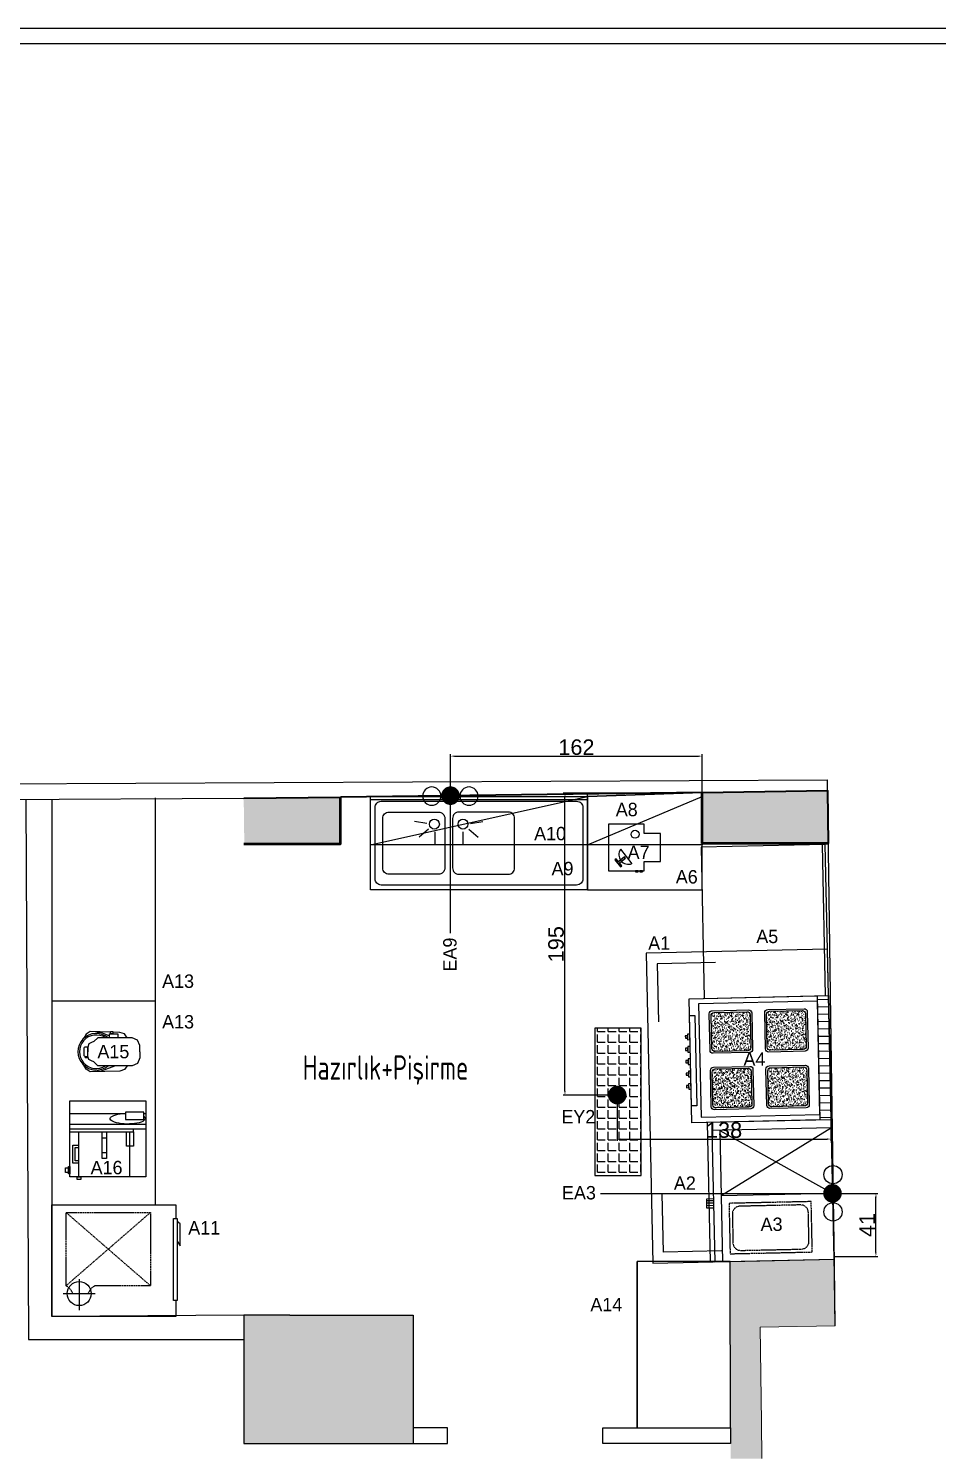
# Model space of a CAD drawing. Header units: millimetres. Extents: x 8884 to 18446, y 10737 to 16556.
# Drawn here: x 16864 to 17451, y 11664 to 12582 of the extents above; entities that cross this region are included whole.
import ezdxf

# ---------------------------------------------------------------- set-up
doc = ezdxf.new("R2010")
doc.units = ezdxf.units.MM
for name, pattern in [('DASHDOT', [25.4, 12.7, -6.35, 0, -6.35]), ('DASHED', [0.75, 0.5, -0.25]), ('DUZ', [0])]:
    doc.linetypes.add(name, pattern=pattern)
for name, color, linetype in [('CIHAZ', 2, 'Continuous'), ('S2000-002 Çizgi', 7, 'Continuous'), ('S2000-019 Su Tes İşaretler', 5, 'Continuous'), ('SIH', 4, 'Continuous'), ('SU', 152, 'Continuous'), ('wall', 4, 'Continuous')]:
    doc.layers.add(name, color=color, linetype=linetype)
for name, color, linetype, lineweight in [('Duvar', 1, 'Continuous', 15), ('guclendirme', 226, 'DUZ', 9), ('kolon', 212, 'Continuous', 50), ('Sel_Tezgah', 7, 'Continuous', 9), ('TRS-DVR-OZGN', 192, 'Continuous', 40), ('TRS-YAZI-MAHL', 20, 'Continuous', 13)]:
    doc.layers.add(name, color=color, linetype=linetype, lineweight=lineweight)
doc.styles.get("Standard").update_dxf_attribs({"font": 'arial.ttf'})
doc.styles.add('TAKSİM', font='GOTHIC.TTF', dxfattribs={"height": 20})
doc.styles.add('yazı_kck_50', font='isocpeur.ttf', dxfattribs={"width": 0.7, "height": 15})
doc.dimstyles.new('ISO-25', dxfattribs={"dimtxt": 10, "dimasz": 2.5, "dimexe": 1.25, "dimexo": 0.625, "dimtad": 1, "dimdec": 0, "dimtxsty": 'Standard', "dimcen": 2.5, "dimadec": 0, "dimazin": 0, "dimtfac": 1, "dimtdec": 0, "dimtmove": 0, "dimatfit": 3, "dimfxl": 1, "dimarcsym": 0})

# ---------------------------------------------------------------- blocks, each defined once
blk = doc.blocks.new('A$C734D7A9C')
at = {"layer": 'CIHAZ', "color": 1}
for p, q in [((14.73, 75.33), (14.73, 54.78)), ((24.09, 65.06), (3.98, 65.06))]:
    blk.add_line(p, q, dxfattribs=at)
at = {"layer": 'CIHAZ', "color": 5, "linetype": 'DASHED'}
for p, q in [((67.01, 73.52), (19.82, 19.15)), ((19.82, 73.52), (67.01, 19.15))]:
    blk.add_line(p, q, dxfattribs=at)
at = {"layer": 'CIHAZ', "color": 5}
for points in [[(63.2, 1.82), (10.36, 1.82), (10.36, 4.32), (63.2, 4.32)], [(61.2, 1.82), (48.6, 1.82), (45.6, 0), (59.6, 0)]]:
    blk.add_lwpolyline(points, close=True, dxfattribs=at)
at = {"layer": 'CIHAZ', "color": 1}
blk.add_circle((14.73, 65.06), 7.76, dxfattribs=at)
at = {"layer": 'S2000-002 Çizgi', "linetype": 'DASHED'}
for p, q in [((19.82, 73.52), (67.01, 73.52)), ((67.01, 73.52), (67.01, 19.15)), ((19.82, 19.15), (19.82, 54.92)), ((67.01, 19.15), (19.82, 19.15))]:
    blk.add_line(p, q, dxfattribs=at)
at = {"layer": 'S2000-002 Çizgi'}
blk.add_lwpolyline([(10.36, 2.81), (0, 2.81), (0, 82.81), (72, 82.81), (72, 2.81), (63.2, 2.81)], dxfattribs=at)
at = {"layer": 'S2000-002 Çizgi', "linetype": 'DASHED'}
for centre, radius, start, end in [((11.6, 78.09), 9.4, 291.20794, 330.95663), ((11, 49.89), 10.16, 29.6907, 66.77515)]:
    blk.add_arc(centre, radius, start, end, dxfattribs=at)
blk = doc.blocks.new('A$C73593CC2')
at = {"layer": 'S2000-002 Çizgi'}
for p, q in [((36.34, 42.76), (28.53, 43.87)), ((37.57, 38.95), (31.47, 33.94)), ((41.48, 37.29), (41.48, 29.4)), ((59.52, 37.29), (59.52, 29.4)), ((63.43, 38.95), (69.53, 33.94)), ((64.66, 42.76), (72.47, 43.87))]:
    blk.add_line(p, q, dxfattribs=at)
for points in [[(140, 58), (0, 58), (0, 60), (140, 60)], [(140, 0), (0, 0), (0, 60), (140, 60)]]:
    blk.add_lwpolyline(points, close=True, dxfattribs=at)
for points in [[(133, 3), (7, 3, -0.414214), (3, 7), (3, 53, -0.414214), (7, 57), (133, 57, -0.414214), (137, 53), (137, 7, -0.414214)], [(44, 10), (12, 10, -0.414214), (8, 14), (8, 46, -0.414214), (12, 50), (44, 50, -0.414214), (48, 46), (48, 14, -0.414214)], [(57, 10), (89, 10, 0.414214), (93, 14), (93, 46, 0.414214), (89, 50), (57, 50, 0.414214), (53, 46), (53, 14, 0.414214)]]:
    blk.add_lwpolyline(points, format="xyb", close=True, dxfattribs=at)
for centre in [(41.29, 42.26), (59.71, 42.26)]:
    blk.add_circle(centre, 3.19, dxfattribs=at)
blk = doc.blocks.new('A$C40CD3614')
at = {"layer": 'S2000-002 Çizgi'}
for points in [[(23, 24.65), (23, 30.65), (0, 30.65), (0, 0.65)], [(23, 6.65), (33.5, 6.65), (33.5, 24.65), (23, 24.65)], [(7.75, 14.58), (15.02, 5.28)], [(0, 0.65), (23, 0.65), (23, 6.65)], [(6.38, 6.55), (4.84, 8.5), (4.02, 7.84), (7.74, 3.14)], [(7.74, 3.14), (8.56, 3.79), (7.03, 5.73)]]:
    blk.add_lwpolyline(points, dxfattribs=at)
for points in [[(5.56, 5.9), (6.21, 5.08), (10.92, 8.8), (10.26, 9.62)], [(17.47, 0), (19.17, 0), (19.17, 0.65), (17.47, 0.65)], [(20.07, 0), (21.78, 0), (21.78, 0.65), (20.07, 0.65)]]:
    blk.add_lwpolyline(points, close=True, dxfattribs=at)
at = {"layer": 'S2000-002 Çizgi', "const_width": 0.321}
blk.add_lwpolyline([(9.18, 8.38, 1), (10.14, 8.38, 1)], format="xyb", close=True, dxfattribs=at)
at = {"layer": 'S2000-002 Çizgi'}
blk.add_circle((17.11, 24.27), 2.56, dxfattribs=at)
blk.add_arc((12.81, 11.05), 6.17, 145.08108, 291.56274, dxfattribs=at)
blk = doc.blocks.new('A$C00BB00F4')
at = {"layer": 'S2000-002 Çizgi'}
h = blk.add_hatch(dxfattribs=at)
h.set_pattern_fill('ANSI31', color=256, scale=1.5, angle=45, style=0)
h.set_pattern_definition([(90, (-4807.7595, -5227.5064), (-4.7625, 9e-16), [])])
h.paths.add_polyline_path([(0, 92.92), (0, 85.63), (80, 85.63), (80, 92.92)])
h = blk.add_hatch(dxfattribs=at)
h.set_pattern_fill('AR-CONC', color=256, scale=0.02, angle=45, style=0)
h.set_pattern_definition([(95, (-5282.1166, -5393.3305), (2.801893, 2.3510676), [0.381, -4.191]), (40, (-5282.1166, -5393.3305), (-3.2003578, 2.2035401), [0.3048, -3.3528]), (145.451, (-5281.883, -5393.1346), (-0.3984432, 4.5546047), [0.3238, -3.5618]), (91.1842, (-5282.835, -5392.612), (4.4282049, 3.2390683), [0.5715, -6.2865]), (141.6356, (-5282.466, -5392.342), (-0.141723, 6.8565286), [0.4857, -5.3427]), (36.184, (-5282.835, -5392.612), (-0.1417114, 6.8565277), [0.4572, -5.0292]), (66, (-5282.2962, -5392.4325), (3.590411, 0.6979054), [0.381, -4.191]), (11, (-5282.2962, -5392.4325), (-1.7307985, 3.4788239), [0.3048, -3.3528]), (116.4514, (-5281.997, -5392.3743), (1.8596008, 4.1767291), [0.3238, -3.5618]), (82.5, (-5282.1166, -5393.3305), (-1.15210938, 1.23946827), [0, -3.31216, 0, -3.4036, 0, -3.3655]), (52.5, (-5282.1166, -5393.3305), (-0.47179455, 2.36174), [0, -1.94056, 0, -3.23596, 0, -1.2827]), (12.5, (-5282.9176, -5394.1315), (1.99855726, 1.8365239), [0, -1.27, 0, -3.9624, 0, -5.2578]), (2.5, (-5283.2768, -5394.4907), (1.7352781, 2.45444786), [0, -1.651, 0, -2.63144, 0, -3.7338])])
h.paths.add_polyline_path([(9.21, 54.67, 0.414214), (11.21, 52.67), (32.36, 52.67, 0.414214), (34.36, 54.67), (34.36, 75.81, 0.414214), (32.36, 77.81), (11.21, 77.81, 0.414214), (9.21, 75.81)])
h = blk.add_hatch(dxfattribs=at)
h.set_pattern_fill('AR-CONC', color=256, scale=0.02, angle=45, style=0)
h.set_pattern_definition([(95, (-5245.688, -5393.3305), (2.801893, 2.3510676), [0.381, -4.191]), (40, (-5245.688, -5393.3305), (-3.2003578, 2.2035401), [0.3048, -3.3528]), (145.451, (-5245.4545, -5393.1346), (-0.3984432, 4.5546047), [0.3238, -3.5618]), (91.1842, (-5246.4064, -5392.612), (4.4282049, 3.2390683), [0.5715, -6.2865]), (141.6356, (-5246.0374, -5392.342), (-0.141723, 6.8565286), [0.4857, -5.3427]), (36.184, (-5246.4064, -5392.612), (-0.1417114, 6.8565277), [0.4572, -5.0292]), (66, (-5245.8676, -5392.4325), (3.590411, 0.6979054), [0.381, -4.191]), (11, (-5245.8676, -5392.4325), (-1.7307985, 3.4788239), [0.3048, -3.3528]), (116.4514, (-5245.5684, -5392.3743), (1.8596008, 4.1767291), [0.3238, -3.5618]), (82.5, (-5245.688, -5393.3305), (-1.15210938, 1.23946827), [0, -3.31216, 0, -3.4036, 0, -3.3655]), (52.5, (-5245.688, -5393.3305), (-0.47179455, 2.36174), [0, -1.94056, 0, -3.23596, 0, -1.2827]), (12.5, (-5246.489, -5394.1315), (1.99855726, 1.8365239), [0, -1.27, 0, -3.9624, 0, -5.2578]), (2.5, (-5246.8483, -5394.4907), (1.7352781, 2.45444786), [0, -1.651, 0, -2.63144, 0, -3.7338])])
h.paths.add_polyline_path([(45.64, 54.67, 0.414214), (47.64, 52.67), (68.79, 52.67, 0.414214), (70.79, 54.67), (70.79, 75.81, 0.414214), (68.79, 77.81), (47.64, 77.81, 0.414214), (45.64, 75.81)])
h = blk.add_hatch(dxfattribs=at)
h.set_pattern_fill('AR-CONC', color=256, scale=0.02, angle=45, style=0)
h.set_pattern_definition([(95, (-5282.1166, -5429.1367), (2.801893, 2.3510676), [0.381, -4.191]), (40, (-5282.1166, -5429.1367), (-3.2003578, 2.2035401), [0.3048, -3.3528]), (145.451, (-5281.883, -5428.9408), (-0.3984432, 4.5546047), [0.3238, -3.5618]), (91.1842, (-5282.835, -5428.4183), (4.4282049, 3.2390683), [0.5715, -6.2865]), (141.6356, (-5282.466, -5428.1484), (-0.141723, 6.8565286), [0.4857, -5.3427]), (36.184, (-5282.835, -5428.4183), (-0.1417114, 6.8565277), [0.4572, -5.0292]), (66, (-5282.2962, -5428.2387), (3.590411, 0.6979054), [0.381, -4.191]), (11, (-5282.2962, -5428.2387), (-1.7307985, 3.4788239), [0.3048, -3.3528]), (116.4514, (-5281.997, -5428.1806), (1.8596008, 4.1767291), [0.3238, -3.5618]), (82.5, (-5282.1166, -5429.1367), (-1.15210938, 1.23946827), [0, -3.31216, 0, -3.4036, 0, -3.3655]), (52.5, (-5282.1166, -5429.1367), (-0.47179455, 2.36174), [0, -1.94056, 0, -3.23596, 0, -1.2827]), (12.5, (-5282.9176, -5429.9378), (1.99855726, 1.8365239), [0, -1.27, 0, -3.9624, 0, -5.2578]), (2.5, (-5283.2768, -5430.297), (1.7352781, 2.45444786), [0, -1.651, 0, -2.63144, 0, -3.7338])])
h.paths.add_polyline_path([(9.21, 18.86, 0.414214), (11.21, 16.86), (32.36, 16.86, 0.414214), (34.36, 18.86), (34.36, 40, 0.414214), (32.36, 42), (11.21, 42, 0.414214), (9.21, 40)])
h = blk.add_hatch(dxfattribs=at)
h.set_pattern_fill('AR-CONC', color=256, scale=0.02, angle=45, style=0)
h.set_pattern_definition([(95, (-5245.688, -5429.1367), (2.801893, 2.3510676), [0.381, -4.191]), (40, (-5245.688, -5429.1367), (-3.2003578, 2.2035401), [0.3048, -3.3528]), (145.451, (-5245.4545, -5428.9408), (-0.3984432, 4.5546047), [0.3238, -3.5618]), (91.1842, (-5246.4064, -5428.4183), (4.4282049, 3.2390683), [0.5715, -6.2865]), (141.6356, (-5246.0374, -5428.1484), (-0.141723, 6.8565286), [0.4857, -5.3427]), (36.184, (-5246.4064, -5428.4183), (-0.1417114, 6.8565277), [0.4572, -5.0292]), (66, (-5245.8676, -5428.2387), (3.590411, 0.6979054), [0.381, -4.191]), (11, (-5245.8676, -5428.2387), (-1.7307985, 3.4788239), [0.3048, -3.3528]), (116.4514, (-5245.5684, -5428.1806), (1.8596008, 4.1767291), [0.3238, -3.5618]), (82.5, (-5245.688, -5429.1367), (-1.15210938, 1.23946827), [0, -3.31216, 0, -3.4036, 0, -3.3655]), (52.5, (-5245.688, -5429.1367), (-0.47179455, 2.36174), [0, -1.94056, 0, -3.23596, 0, -1.2827]), (12.5, (-5246.489, -5429.9378), (1.99855726, 1.8365239), [0, -1.27, 0, -3.9624, 0, -5.2578]), (2.5, (-5246.8483, -5430.297), (1.7352781, 2.45444786), [0, -1.651, 0, -2.63144, 0, -3.7338])])
h.paths.add_polyline_path([(45.64, 18.86, 0.414214), (47.64, 16.86), (68.79, 16.86, 0.414214), (70.79, 18.86), (70.79, 40, 0.414214), (68.79, 42), (47.64, 42, 0.414214), (45.64, 40)])
for points in [[(0, 92.92), (80, 92.92), (80, 2.92), (0, 2.92)], [(0, 85.63), (80, 85.63), (80, 2.92), (0, 2.92)], [(3.43, 9.04), (76.57, 9.04), (76.57, 85.63), (3.43, 85.63)], [(10.85, 6.34), (69.15, 6.34), (69.15, 2.92), (10.85, 2.92)], [(26.43, 2.92), (22.79, 2.92), (22.79, 1.46), (26.43, 1.46)], [(25.34, 1.46), (23.88, 1.46), (23.88, 0), (25.34, 0)], [(34.43, 2.92), (30.79, 2.92), (30.79, 1.46), (34.43, 1.46)], [(33.34, 1.46), (31.88, 1.46), (31.88, 0), (33.34, 0)], [(42.43, 2.92), (38.79, 2.92), (38.79, 1.46), (42.43, 1.46)], [(41.34, 1.46), (39.88, 1.46), (39.88, 0), (41.34, 0)], [(50.43, 2.92), (46.79, 2.92), (46.79, 1.46), (50.43, 1.46)], [(49.34, 1.46), (47.88, 1.46), (47.88, 0), (49.34, 0)], [(58.43, 2.92), (54.79, 2.92), (54.79, 1.46), (58.43, 1.46)], [(57.34, 1.46), (55.88, 1.46), (55.88, 0), (57.34, 0)]]:
    blk.add_lwpolyline(points, close=True, dxfattribs=at)
for points in [[(10.07, 78.95), (33.5, 78.95, -0.414214), (35.5, 76.95), (35.5, 53.52, -0.414214), (33.5, 51.52), (10.07, 51.52, -0.414214), (8.07, 53.52), (8.07, 76.95, -0.414214)], [(11.21, 77.81), (32.36, 77.81, -0.414214), (34.36, 75.81), (34.36, 54.67, -0.414214), (32.36, 52.67), (11.21, 52.67, -0.414214), (9.21, 54.67), (9.21, 75.81, -0.414214)], [(46.5, 78.95), (69.93, 78.95, -0.414214), (71.93, 76.95), (71.93, 53.52, -0.414214), (69.93, 51.52), (46.5, 51.52, -0.414214), (44.5, 53.52), (44.5, 76.95, -0.414214)], [(47.64, 77.81), (68.79, 77.81, -0.414214), (70.79, 75.81), (70.79, 54.67, -0.414214), (68.79, 52.67), (47.64, 52.67, -0.414214), (45.64, 54.67), (45.64, 75.81, -0.414214)], [(10.07, 43.15), (33.5, 43.15, -0.414214), (35.5, 41.15), (35.5, 17.72, -0.414214), (33.5, 15.72), (10.07, 15.72, -0.414214), (8.07, 17.72), (8.07, 41.15, -0.414214)], [(11.21, 42), (32.36, 42, -0.414214), (34.36, 40), (34.36, 18.86, -0.414214), (32.36, 16.86), (11.21, 16.86, -0.414214), (9.21, 18.86), (9.21, 40, -0.414214)], [(46.5, 43.15), (69.93, 43.15, -0.414214), (71.93, 41.15), (71.93, 17.72, -0.414214), (69.93, 15.72), (46.5, 15.72, -0.414214), (44.5, 17.72), (44.5, 41.15, -0.414214)], [(47.64, 42), (68.79, 42, -0.414214), (70.79, 40), (70.79, 18.86, -0.414214), (68.79, 16.86), (47.64, 16.86, -0.414214), (45.64, 18.86), (45.64, 40, -0.414214)]]:
    blk.add_lwpolyline(points, format="xyb", close=True, dxfattribs=at)
blk = doc.blocks.new('A$C6B106424')
at = {"layer": 'S2000-002 Çizgi'}
h = blk.add_hatch(dxfattribs=at)
h.set_pattern_fill('LINE', color=256, scale=0.5, angle=90, style=0)
h.set_pattern_definition([(90, (-1215.703, -3768.8105), (-1.5875, 1e-16), [])])
h.paths.add_polyline_path([(50.06, 4.26), (43.91, 4.26), (43.91, 0), (50.06, 0)])
for p, q in [((0, 9.26), (42.35, 81.36)), ((0, 81.36), (42.2, 9.26)), ((42.2, 81.36), (42.2, 9.26)), ((0, 9.26), (84.7, 9.26))]:
    blk.add_line(p, q, dxfattribs=at)
for points in [[(0, 4.26), (84.7, 4.26), (84.7, 81.36), (0, 81.36)], [(50.06, 0), (43.91, 0), (43.91, 4.26), (50.06, 4.26)]]:
    blk.add_lwpolyline(points, close=True, dxfattribs=at)
at = {"layer": 'S2000-002 Çizgi', "linetype": 'DASHED'}
blk.add_lwpolyline([(47.2, 67.26), (47.2, 14.26), (79.7, 14.26), (79.7, 67.26)], close=True, dxfattribs=at)
blk.add_lwpolyline([(49.2, 60.26), (49.2, 21.26, 0.414214), (54.2, 16.26), (72.7, 16.26, 0.414214), (77.7, 21.26), (77.7, 60.26, 0.414214), (72.7, 65.26), (54.2, 65.26, 0.414214)], format="xyb", close=True, dxfattribs=at)
blk = doc.blocks.new('A$C074C243F')
at = {"layer": 'S2000-002 Çizgi'}
for p, q in [((0, 51.99), (49, 51.99)), ((0, 2.99), (0, 51.99)), ((8.2, 50.55), (8.2, 51.99)), ((15, 2.99), (15, 51.99)), ((18, 2.99), (18, 51.99)), ((49, 51.99), (49, 2.99)), ((8.2, 2.99), (8.2, 38.76)), ((20, 44.05), (18, 44.05)), ((20, 2.99), (20, 44.05)), ((23.76, 23.65), (23.76, 26.53)), ((33.4, 23.65), (33.4, 26.53)), ((49, 2.99), (0, 2.99)), ((28.7, 4.79), (28.7, 8.79)), ((40.3, 4.79), (28.7, 4.79)), ((30.2, 6.29), (30.2, 8.79)), ((38.8, 6.29), (30.2, 6.29)), ((38.8, 8.79), (38.8, 6.29)), ((40.3, 8.79), (40.3, 4.79))]:
    blk.add_line(p, q, dxfattribs=at)
for points in [[(12.02, 38.76), (12.02, 50.55), (7.42, 50.55), (7.42, 38.76)], [(20, 39.42), (20, 44.05), (29.2, 44.05), (29.2, 39.42)], [(20, 8.79), (20, 41.36), (49, 41.36), (49, 8.79)], [(20, 23.65), (20, 26.53), (37.15, 26.53), (37.15, 23.65)], [(49, 7.57), (49, 10.01), (50.74, 10.01), (50.74, 7.57)], [(46.98, 2.99), (46.98, 2.06), (42.35, 2.06), (42.35, 2.99)], [(46.2, 2.06), (46.2, 0), (43.13, 0), (43.13, 2.06)]]:
    blk.add_lwpolyline(points, close=True, dxfattribs=at)
at = {"layer": 'S2000-002 Çizgi', "extrusion": (0, 0, -1)}
blk.add_ellipse((11.52, 40.17), major_axis=(0, -11.26), ratio=0.305663, start_param=2.742076, end_param=7.728163, dxfattribs=at)
blk = doc.blocks.new('A$C016F02F0')
at = {"layer": 'S2000-002 Çizgi', "ltscale": 0.6}
for points in [[(13.02, 39.91), (9.02, 39.91), (5.48, 38.45), (4.02, 34.91), (4.02, 31.71), (1.56, 29.98), (0.53, 27.16), (0.42, 22.51)], [(13.02, 39.91), (17.02, 39.91), (20.55, 38.45), (22.02, 34.91), (22.02, 31.71), (24.47, 29.98), (25.5, 27.16), (25.96, 7.98), (24.36, 5.3), (21.7, 3.81)], [(4.02, 31.71), (4.02, 12.83), (6.52, 10.33), (7.17, 8.88), (7.9, 7.12), (10.02, 6.38), (13.02, 6.38)], [(22.02, 31.71), (22.02, 12.83), (19.52, 10.33), (18.86, 8.88), (18.13, 7.12), (16.01, 6.38), (13.02, 6.38)], [(0.38, 21), (0.07, 7.98), (1.68, 5.3), (4.33, 3.81)], [(1.24, 12.58), (0.39, 12.58), (0.39, 14.61), (2.66, 20.43)], [(24.79, 12.58), (25.64, 12.58), (25.64, 14.61), (22.02, 23.93)]]:
    blk.add_lwpolyline(points, dxfattribs=at)
for points in [[(1.42, 21), (0, 21), (0, 22.51), (1.42, 22.51)], [(4.02, 20.43), (1.42, 20.43), (1.42, 25.78), (4.02, 25.78)], [(16.82, 5.37), (16.01, 5.37), (16.01, 5.58), (16.82, 5.58)], [(17.04, 4.74), (16.82, 4.74), (16.82, 6), (17.04, 6)]]:
    blk.add_lwpolyline(points, close=True, dxfattribs=at)
blk.add_lwpolyline([(16.01, 6.38), (10.02, 6.38), (10.02, 4.78, 0.414214), (11.02, 3.78), (15.01, 3.78, 0.414214), (16.01, 4.78)], format="xyb", close=True, dxfattribs=at)
for radius, start, end in [(11.8, 139.70386, 40.29614), (10.8, 146.44269, 33.55731)]:
    blk.add_arc((13.02, 11.8), radius, start, end, dxfattribs=at)
blk = doc.blocks.new('A$C7E7D3E18')
at = {"layer": 'SIH', "linetype": 'Continuous', "const_width": 6}
blk.add_lwpolyline([(3, 6, 1), (9, 6, 1)], format="xyb", close=True, dxfattribs=at)
blk = doc.blocks.new('A$C6E87713E')
at = {"layer": 'S2000-019 Su Tes İşaretler'}
for centre in [(5.89, 6.3), (29.89, 6.3)]:
    blk.add_circle(centre, 5.89, dxfattribs=at)
blk.add_blockref('A$C7E7D3E18', (11.95, 0))
blk = doc.blocks.new('*D35')
at = {"color": 0, "lineweight": -2, "transparency": 16777216}
for p, q in [((17244.07, 11893.37), (17244.07, 11864.42)), ((17381.86, 11887.52), (17381.86, 11864.42)), ((17246.57, 11865.67), (17379.36, 11865.67))]:
    blk.add_line(p, q, dxfattribs=at)
at = {"color": 0, "transparency": 16777216}
for points in [[(17246.57, 11866.08), (17246.57, 11865.25), (17244.07, 11865.67)], [(17379.36, 11866.08), (17379.36, 11865.25), (17381.86, 11865.67)]]:
    blk.add_solid(points, dxfattribs=at)
at = {"layer": 'Defpoints', "color": 0, "transparency": 16777216}
for p in [(17244.07, 11893.99), (17381.86, 11888.15, 33.18), (17381.86, 11865.67)]:
    blk.add_point(p, dxfattribs=at)
at = {"color": 0, "transparency": 16777216, "insert": (17312.96, 11871.4), "char_height": 10, "attachment_point": 5}
blk.add_mtext('138', dxfattribs=at)
blk = doc.blocks.new('*D36')
at = {"color": 0, "lineweight": -2, "transparency": 16777216}
for p, q in [((17256.18, 12088.61), (17209.13, 12088.61)), ((17210.38, 11896.49), (17210.38, 12086.11)), ((17243.45, 11893.99), (17209.13, 11893.99))]:
    blk.add_line(p, q, dxfattribs=at)
at = {"color": 0, "transparency": 16777216}
for points in [[(17209.96, 12086.11), (17210.8, 12086.11), (17210.38, 12088.61)], [(17209.96, 11896.49), (17210.8, 11896.49), (17210.38, 11893.99)]]:
    blk.add_solid(points, dxfattribs=at)
at = {"layer": 'Defpoints', "color": 0, "transparency": 16777216}
for p in [(17210.38, 12088.61), (17256.81, 12088.61, 33.18), (17244.07, 11893.99)]:
    blk.add_point(p, dxfattribs=at)
at = {"color": 0, "transparency": 16777216, "insert": (17204.65, 11991.3), "char_height": 10, "attachment_point": 5, "rotation": 90}
blk.add_mtext('195', dxfattribs=at)
blk = doc.blocks.new('*D37')
at = {"color": 0, "lineweight": -2, "transparency": 16777216}
for p, q in [((17136.57, 12087.69), (17136.57, 12113.79)), ((17139.07, 12112.54), (17296.4, 12112.54)), ((17298.9, 12089.76), (17298.9, 12113.79))]:
    blk.add_line(p, q, dxfattribs=at)
at = {"color": 0, "transparency": 16777216}
for points in [[(17139.07, 12112.96), (17139.07, 12112.12), (17136.57, 12112.54)], [(17296.4, 12112.96), (17296.4, 12112.12), (17298.9, 12112.54)]]:
    blk.add_solid(points, dxfattribs=at)
at = {"layer": 'Defpoints', "color": 0, "transparency": 16777216}
for p in [(17298.9, 12112.54), (17136.57, 12087.06, 33.18), (17298.9, 12089.14, 33.18)]:
    blk.add_point(p, dxfattribs=at)
at = {"color": 0, "transparency": 16777216, "insert": (17217.74, 12118.27), "char_height": 10, "attachment_point": 5}
blk.add_mtext('162', dxfattribs=at)
blk = doc.blocks.new('*D43')
at = {"color": 0, "lineweight": -2, "transparency": 16777216}
for p, q in [((17383.48, 11830.66), (17412.09, 11830.66)), ((17410.84, 11792.44), (17410.84, 11828.16)), ((17384.62, 11789.94), (17412.09, 11789.94))]:
    blk.add_line(p, q, dxfattribs=at)
at = {"color": 0, "transparency": 16777216}
for points in [[(17410.43, 11828.16), (17411.26, 11828.16), (17410.84, 11830.66)], [(17410.43, 11792.44), (17411.26, 11792.44), (17410.84, 11789.94)]]:
    blk.add_solid(points, dxfattribs=at)
at = {"layer": 'Defpoints', "color": 0, "transparency": 16777216}
for p in [(17382.85, 11830.66, 33.18), (17410.84, 11830.66), (17383.99, 11789.94, 33.18)]:
    blk.add_point(p, dxfattribs=at)
at = {"color": 0, "transparency": 16777216, "insert": (17405.2, 11810.3), "char_height": 10, "attachment_point": 5, "rotation": 90}
blk.add_mtext('41', dxfattribs=at)

msp = doc.modelspace()

# ---------------------------------------------------------------- hatches: boundary and pattern name
msp.add_hatch(color=226).paths.add_polyline_path([(17003.42, 12073.4), (17065.64, 12073.71), (17065.64, 12086.17), (17003.26, 12085.4)])
h = msp.add_hatch()
h.set_pattern_fill('ANGLE', color=256, angle=360)
h.set_pattern_definition([(360, (14933.234, 6130.478), (-1e-14, 6.985), [5.08, -1.905]), (90, (14933.234, 6130.478), (-6.985, -1e-14), [5.08, -1.905])])
h.paths.add_polyline_path([(17229.53, 11842.15), (17259.53, 11842.15), (17259.53, 11937.15), (17229.53, 11937.15)])
at = {"layer": 'guclendirme'}
for points in [[(17003.26, 12085.4), (17003.64, 12056.23), (17065.64, 12055.92), (17065.64, 12086.17)], [(17298.9, 12089.14), (17298.9, 12056.15), (17380.1, 12056.15), (17379.6, 12090.32)], [(17384.08, 11784.06), (17384.02, 11788.17), (17316.94, 11786.71), (17317.09, 11669.61), (17317.09, 11659.61), (17337.39, 11659.61), (17337.05, 11683.16), (17336.15, 11744.49), (17384.65, 11745.2)]]:
    msp.add_hatch(color=226, dxfattribs=at).paths.add_polyline_path(points)
h = msp.add_hatch(color=226, dxfattribs=at)
h.paths.add_polyline_path([(17112.42, 11752.03), (17033.02, 11752.03), (17003.26, 11752.03), (17003.26, 11669.39), (17033.02, 11669.39), (17112.42, 11669.39)])
h.paths.add_polyline_path([(16714.31, 11792.03), (16633.69, 11792.82), (16633.87, 11669.18), (16714.31, 11669.39)])

# ---------------------------------------------------------------- linework, layer by layer
for p, q in [((16498.87, 12092.89, 33.18), (17379.6, 12097.21, 33.18)), ((17384.65, 11745.2, 33.18), (17379.6, 12097.21, 33.18)), ((17379.6, 12090.16, 33.18), (17379.6, 12097.21, 33.18)), ((16513.87, 12083, 33.18), (17003.26, 12085.4, 33.18)), ((16862.82, 12084.37, 33.18), (16864.52, 11736.37, 33.18)), ((16879.45, 12084.8, 33.18), (16879.45, 11751.37, 33.18)), ((16934.67, 12084.72, 33.18), (16934.67, 12084.77, 33.18)), ((16946.08, 12085.71, 33.18), (16946.08, 11823.3, 33.18)), ((16991.26, 12085.4, 33.18), (16991.26, 12085.34, 33.18)), ((17084.9, 12055.44, 33.18), (17224.9, 12086.44, 33.18)), ((17224.9, 12026.44, 33.18), (17224.9, 12088.29, 33.18)), ((17224.9, 12055.44, 33.18), (17298.9, 12086.44, 33.18)), ((17376.22, 12055.59, 33.18), (17378.17, 11958.09, 33.18)), ((16946.08, 11954.5, 33.18), (16879.45, 11954.5, 33.18)), ((17256.94, 11679.39, 33.18), (17256.94, 11786.71, 33.18)), ((17003.26, 11752.03, 33.18), (16879.45, 11751.37, 33.18)), ((16864.52, 11736.37, 33.18), (17003.26, 11736.37, 33.18)), ((17134.68, 11679.39, 33.18), (17112.42, 11679.39, 33.18)), ((17134.68, 11669.39, 33.18), (17134.68, 11679.39, 33.18)), ((17234.68, 11679.39, 33.18), (17317.09, 11679.39, 33.18)), ((17234.68, 11669.39, 33.18), (17234.68, 11679.39, 33.18)), ((17317.09, 11679.39, 33.18), (17317.09, 11669.39, 33.18)), ((17112.42, 11669.39, 33.18), (17134.68, 11669.39, 33.18)), ((17317.09, 11669.39, 33.18), (17234.68, 11669.39, 33.18))]:
    msp.add_line(p, q)
for points in [[(15495, 10737.36), (18445.65, 10737.36), (18445.65, 12581.69), (15495, 12581.69)], [(15505, 10747.36), (18435.65, 10747.36), (18435.65, 12571.69), (15505, 12571.69)]]:
    msp.add_lwpolyline(points, close=True)
at = {"elevation": 33.18}
for points in [[(17224.9, 12055.44), (17084.9, 12055.44), (17084.9, 12086.44), (17224.9, 12086.44)], [(17224.9, 12026.44), (17298.9, 12026.44), (17298.9, 12089.14), (17224.9, 12086.44)], [(17224.9, 12086.44), (17298.9, 12089.14), (17298.9, 12055.44), (17224.9, 12055.44)], [(17300.19, 11956.39), (17380.17, 11958.13), (17378.22, 12055.59), (17298.23, 12053.85)], [(17267.06, 11785.63), (17384.03, 11788.17), (17379.68, 11988.13), (17262.71, 11985.58)], [(17259.53, 11937.15), (17229.53, 11937.15), (17229.53, 11842.15), (17259.53, 11842.15)], [(17304.05, 11786.43), (17384.03, 11788.17), (17382.07, 11878.15), (17302.09, 11876.41)], [(17256.94, 11679.39), (17317.09, 11679.39), (17316.94, 11786.71), (17256.94, 11786.71)]]:
    msp.add_lwpolyline(points, close=True, dxfattribs=at)
for points in [[(17298.9, 12089.14), (17379.6, 12090.32), (17380.1, 12056.15), (17298.9, 12056.15), (17298.9, 12089.14)], [(17307.35, 11979.55), (17269.86, 11978.74), (17270.68, 11941.25)], [(17311.39, 11793.59), (17273.9, 11792.78), (17273.09, 11830.27)], [(17033.02, 11752.03), (17003.26, 11752.03), (17003.26, 11669.39), (17112.42, 11669.39)], [(17033.02, 11752.03), (17112.42, 11752.03), (17112.42, 11669.39)]]:
    msp.add_lwpolyline(points, dxfattribs=at)
at = {"layer": 'Duvar'}
for p, q in [((17379.6, 12090.32, 33.18), (17065.82, 12086.19, 33.18)), ((17384.08, 11784.06, 33.18), (17379.6, 12090.16, 33.18)), ((17384.08, 11784.06, 33.18), (17384.65, 11745.2, 33.18)), ((17336.15, 11744.49, 33.18), (17384.65, 11745.2, 33.18)), ((17337.05, 11683.16, 33.18), (17336.15, 11744.49, 33.18)), ((17337.39, 11659.61, 33.18), (17337.05, 11683.16, 33.18))]:
    msp.add_line(p, q, dxfattribs=at)
at = {"layer": 'Duvar', "elevation": 33.18}
for points in [[(17380.1, 12056.15), (17384.08, 11784.06)], [(17384.08, 11784.06), (17384.65, 11745.2)], [(17336.15, 11744.49), (17384.65, 11745.2)], [(17337.05, 11683.16), (17336.15, 11744.49)], [(17337.39, 11659.61), (17337.05, 11683.16)]]:
    msp.add_lwpolyline(points, dxfattribs=at)
at = {"layer": 'kolon', "lineweight": 40}
msp.add_line((17003.26, 12085.4, 33.18), (17065.64, 12086.17, 33.18), dxfattribs=at)
at = {"layer": 'kolon'}
for p, q in [((17065.64, 12055.92, 33.18), (17065.64, 12086.17, 33.18)), ((17298.9, 12056.15, 33.18), (17298.9, 12089.14, 33.18)), ((17003.26, 12055.92, 33.18), (17065.64, 12055.92, 33.18)), ((17380.1, 12056.15, 33.18), (17298.9, 12056.15, 33.18))]:
    msp.add_line(p, q, dxfattribs=at)
at = {"layer": 'kolon', "lineweight": 40, "elevation": 33.18}
for points in [[(17003.26, 12085.4), (17065.64, 12086.17)], [(17298.9, 12089.14), (17379.6, 12090.32), (17380.1, 12056.15)]]:
    msp.add_lwpolyline(points, dxfattribs=at)
at = {"layer": 'kolon', "elevation": 33.18}
msp.add_lwpolyline([(17003.64, 12055.92), (17065.64, 12055.92), (17065.64, 12086.17)], dxfattribs=at)
at = {"layer": 'Sel_Tezgah'}
msp.add_line((17305.8, 12089.23, 33.18), (17207.81, 12087.99, 33.18), dxfattribs=at)
at = {"layer": 'SU'}
for p, q in [((17136.57, 11998.35, 33.18), (17136.57, 12087.06, 33.18)), ((17233.28, 11830.66, 33.18), (17382.85, 11830.66, 33.18))]:
    msp.add_line(p, q, dxfattribs=at)
at = {"layer": 'TRS-DVR-OZGN', "elevation": 33.18}
msp.add_lwpolyline([(17298.9, 12089.14), (17065.82, 12086.19)], dxfattribs=at)

# ---------------------------------------------------------------- block references
msp.add_blockref('A$C73593CC2', (17084.9, 12026.44, 33.18))
at = {"rotation": 270}
msp.add_blockref('A$C7E7D3E18', (17238.07, 11899.99), dxfattribs=at)
at = {"layer": 'S2000-002 Çizgi'}
msp.add_blockref('A$C40CD3614', (17238.48, 12037.93, 33.18), dxfattribs=at)
for name, p, rotation in [('A$C00BB00F4', (17287.44, 11956.11, 33.18), 271.2455420232683), ('A$C016F02F0', (16896.34, 11934.98, 33.18), 270), ('A$C074C243F', (16888.26, 11890.32, 33.18), 270), ('A$C6B106424', (17300.85, 11871.08, 33.18), 271.2455420232683), ('A$C734D7A9C', (16962.26, 11751.3, 33.18), 90)]:
    msp.add_blockref(name, p, dxfattribs=dict(at, rotation=rotation))
at = {"layer": 'wall', "color": 0, "linetype": 'DASHDOT', "xscale": -1, "rotation": 180}
msp.add_blockref('A$C6E87713E', (17118.62, 12093.06, 33.18), dxfattribs=at)
at = {"layer": 'wall', "color": 0, "linetype": 'DASHDOT', "rotation": 270}
msp.add_blockref('A$C6E87713E', (17376.85, 11848.61, 33.18), dxfattribs=at)

# ---------------------------------------------------------------- texts
at = {"style": 'TAKSİM'}
for s, p in [('A8', (17243.12, 12073.81, 33.18)), ('A10', (17190.5, 12058.3, 33.18)), ('A7', (17250.77, 12046.2, 33.18)), ('A9', (17201.73, 12035.73, -15.05)), ('A6', (17281.82, 12030.43, -15.05)), ('A1', (17264.03, 11987.7, -15.05)), ('A5', (17333.74, 11991.99, -15.05)), ('A13', (16950.67, 11963.13, -48.23)), ('A13', (16950.67, 11936.96, -48.23)), ('A15', (16908.95, 11917.75, -15.05)), ('A4', (17325.45, 11912.92, -15.05)), ('A16', (16904.56, 11842.98, -15.05)), ('A2', (17280.59, 11832.94, -15.05)), ('A11', (16967.49, 11804.13, -15.05)), ('A3', (17336.51, 11806.42, -15.05)), ('A14', (17226.76, 11754.64, -15.05))]:
    msp.add_text(s, height=8.64, dxfattribs=at).set_placement(p)
at = {"layer": 'SU', "style": 'TAKSİM'}
msp.add_text('EA9', height=8.64, rotation=90, dxfattribs=at).set_placement((17140.49, 11973.7, 33.18))
for s, p in [('EY2', (17208.05, 11875.75)), ('EA3', (17208.46, 11826.74, 33.18))]:
    msp.add_text(s, height=8.64, dxfattribs=at).set_placement(p)
at = {"layer": 'TRS-YAZI-MAHL', "style": 'yazı_kck_50', "width": 0.7}
msp.add_text('Hazırlık+Pişirme', height=15.75, dxfattribs=at).set_placement((17041.28, 11903.88, 107.59))

# ---------------------------------------------------------------- dimensions: what is measured, and where the dimension line sits
for base, p1, p2, picture, middle in [((17298.9, 12112.54), (17136.57, 12087.06, 33.18), (17298.9, 12089.14, 33.18), '*D37', (17217.74, 12118.27)), ((17381.86, 11865.67), (17244.07, 11893.99), (17381.86, 11888.15, 33.18), '*D35', (17312.96, 11871.4))]:
    dim = msp.add_linear_dim(base=base, p1=p1, p2=p2, dimstyle='ISO-25', override={"dimfxl": 20})
    dim.commit()
    dim.dimension.update_dxf_attribs({"geometry": picture, "text_midpoint": middle})
for base, p1, p2, picture, middle in [((17210.38, 12088.61), (17244.07, 11893.99), (17256.81, 12088.61, 33.18), '*D36', (17204.65, 11991.3)), ((17410.84, 11830.66), (17383.99, 11789.94, 33.18), (17382.85, 11830.66, 33.18), '*D43', (17405.2, 11810.3))]:
    dim = msp.add_linear_dim(base=base, p1=p1, p2=p2, angle=90, dimstyle='ISO-25', override={"dimfxl": 20})
    dim.commit()
    dim.dimension.update_dxf_attribs({"geometry": picture, "text_midpoint": middle})

doc.saveas('drawing.dxf')
